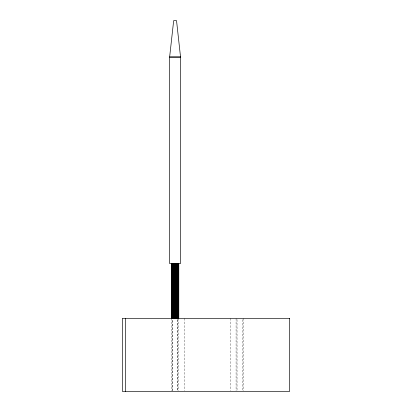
<?xml version="1.0" encoding="UTF-8"?>
<svg xmlns="http://www.w3.org/2000/svg" width="412" height="412" viewBox="0 0 412 412"><rect width="100%" height="100%" fill="white"/><g stroke="black" fill="none" stroke-linecap="round" stroke-linejoin="round"><path stroke-width="0.31" stroke-dasharray="2.06 1.54" d="M243.384 318.327L243.384 390.761M242.194 319.609L242.194 390.761M237.034 319.609L237.034 390.761M236.076 318.327L236.076 390.761M230.272 318.327L230.272 390.761M184.602 318.327L184.602 390.761M178.793 318.327L178.798 390.761M177.84 319.609L177.84 390.761M177.809 319.609L177.809 390.761M171.49 318.327L171.49 390.761M172.68 390.761L172.68 319.609L172.643 390.761"/><path stroke-width="0.62" d="M180.538 56.954L176.527 20.6L173.673 20.6L169.62 57.139L180.58 57.139L180.538 263.52L169.584 263.52L169.584 56.954L180.549 56.954M178.767 263.52L178.793 318.327M178.71 263.52L178.69 318.327M178.617 263.52L178.602 318.327L178.587 263.52M178.422 263.52L178.499 318.327M178.37 263.52L178.339 318.327L178.278 263.52M178.18 263.52L178.216 318.327M178.082 263.52L178.123 318.327M178.041 318.327L178.01 263.52L177.933 318.327M177.891 263.52L177.819 318.327L177.773 263.52M177.649 263.52L177.69 318.327M177.603 263.52L177.603 318.327M177.474 263.52L177.551 318.327M177.418 263.52L177.418 318.327M177.366 263.52L177.325 318.327M177.284 263.52L177.227 318.327M177.17 318.327L177.17 263.52L177.083 318.327M176.969 263.52L177.026 318.327M176.877 263.52L176.923 318.327M176.82 263.52L176.82 318.327M176.712 263.52L176.758 318.327M176.666 263.52L176.666 318.327M176.604 318.327L176.542 263.52L176.444 318.327M176.382 263.52L176.382 318.327M176.315 263.52L176.315 318.327M176.269 263.52L176.218 318.327M176.151 263.52L176.151 318.327M176.089 263.52L176.037 318.327M175.986 263.52L175.986 318.327M175.919 263.52L175.857 318.327M175.806 263.52L175.806 318.327M175.754 263.52L175.687 318.327M175.62 263.52L175.62 318.327M175.569 263.52L175.517 318.327M175.45 263.52L175.45 318.327M175.383 263.52L175.332 318.327M175.28 263.52L175.28 318.327M175.208 263.52L175.208 318.327M175.141 263.52L175.09 318.327M175.038 263.52L175.038 318.327M174.971 263.52L174.904 318.327M174.853 263.52L174.853 318.327M174.801 263.52L174.734 318.327M174.667 263.52L174.667 318.327M174.564 263.52L174.616 318.327M174.497 263.52L174.497 318.327M174.43 263.52L174.43 318.327M174.328 263.52L174.379 318.327M174.261 263.52L174.261 318.327M174.199 263.52L174.147 318.327M174.096 263.52L174.096 318.327M174.034 318.327L173.967 263.52L173.869 318.327M173.807 263.52L173.807 318.327M173.746 263.52L173.699 318.327M173.648 263.52L173.648 318.327L173.529 263.52M173.483 263.52L173.483 318.327M173.375 263.52L173.437 318.327M173.272 263.52L173.318 318.327M173.225 263.52L173.225 318.327M173.112 263.52L173.169 318.327M173.025 263.52L173.071 318.327M172.973 263.52L172.973 318.327M172.916 263.52L172.88 318.327M172.839 263.52L172.788 318.327M172.68 263.52L172.736 318.327M172.607 318.327L172.607 263.52L172.525 318.327M172.489 263.52L172.443 318.327M172.396 263.52L172.329 318.327M172.288 263.52L172.242 318.327M172.216 263.52L172.18 318.327M172.144 263.52L172.077 318.327M172.046 263.52L172.015 318.327M171.979 263.52L171.897 318.327M171.819 263.52L171.845 318.327L171.727 263.52M171.67 263.52L171.65 318.327M171.557 263.52L171.572 318.327L171.495 263.52M125.444 318.327L125.444 391.4M289.641 318.327L122.359 318.327L122.359 391.4L289.641 391.4L289.641 318.327"/></g></svg>
